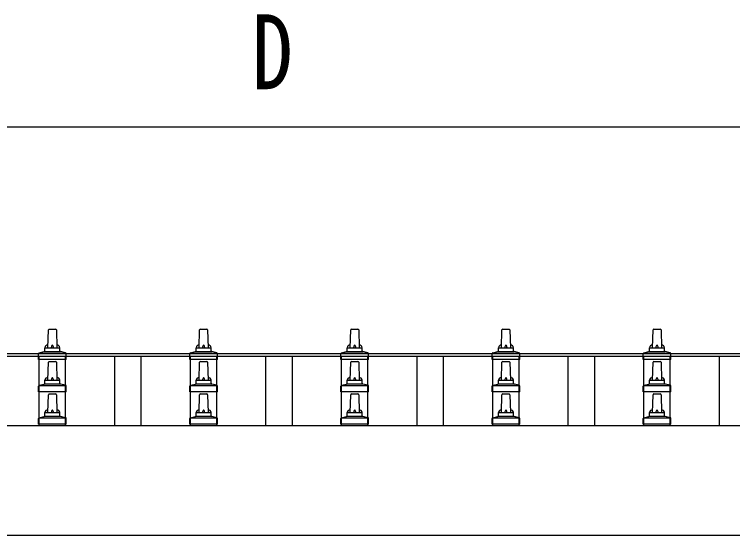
# Model space of a CAD drawing. Units: millimetres, scale not verified. Extents: x -12615 to 12615, y -8910 to 8910.
# Drawn here: x -9679 to -8728, y -1004 to -315 of the extents above; entities that cross this region are included whole.
import ezdxf
from ezdxf.enums import TextEntityAlignment as Align

# ---------------------------------------------------------------- set-up
doc = ezdxf.new("R2010")
doc.units = ezdxf.units.MM
doc.header["$LTSCALE"] = 40
for name, color, linetype in [('0-5_YKK_13', 4, 'Continuous'), ('0-6_YKK_A1', 4, 'Continuous'), ('0-7_YKK_D', 6, 'Continuous')]:
    doc.layers.add(name, color=color, linetype=linetype)
doc.styles.add('ＭＳ ゴシック', font='')
doc.styles.get('ＭＳ ゴシック').set_extended_font_data('MS Gothic')

msp = doc.modelspace()

# ---------------------------------------------------------------- linework, layer by layer
at = {"layer": '0-5_YKK_13'}
for p, q in [((-9632.71, -730.9), (-9624.17, -730.9)), ((-9432.71, -730.9), (-9424.17, -730.9)), ((-9232.71, -730.9), (-9224.17, -730.9)), ((-9032.71, -730.9), (-9024.17, -730.9)), ((-8832.71, -730.9), (-8824.17, -730.9)), ((-9634.44, -755.4), (-9633.71, -731.87)), ((-9623.17, -731.87), (-9622.44, -755.4)), ((-9434.44, -755.4), (-9433.71, -731.87)), ((-9423.17, -731.87), (-9422.44, -755.4)), ((-9234.44, -755.4), (-9233.71, -731.87)), ((-9223.17, -731.87), (-9222.44, -755.4)), ((-9034.44, -755.4), (-9033.71, -731.87)), ((-9023.17, -731.87), (-9022.44, -755.4)), ((-8834.44, -755.4), (-8833.71, -731.87)), ((-8823.17, -731.87), (-8822.44, -755.4)), ((-9638.44, -759.61), (-9638.44, -755.4)), ((-9637.44, -755.4), (-9619.44, -755.4)), ((-9618.44, -759.61), (-9618.44, -755.4)), ((-9438.44, -759.61), (-9438.44, -755.4)), ((-9437.44, -755.4), (-9419.44, -755.4)), ((-9418.44, -759.61), (-9418.44, -755.4)), ((-9238.44, -759.61), (-9238.44, -755.4)), ((-9237.44, -755.4), (-9219.44, -755.4)), ((-9218.44, -759.61), (-9218.44, -755.4)), ((-9038.44, -759.61), (-9038.44, -755.4)), ((-9037.44, -755.4), (-9019.44, -755.4)), ((-9018.44, -759.61), (-9018.44, -755.4)), ((-8838.44, -759.61), (-8838.44, -755.4)), ((-8837.44, -755.4), (-8819.44, -755.4)), ((-8818.44, -759.61), (-8818.44, -755.4)), ((-9646.69, -770.9), (-9646.69, -763.18)), ((-9646.31, -762.4), (-9610.57, -762.4)), ((-9645.93, -762.21), (-9639.2, -760.58)), ((-9638.82, -760.4), (-9618.06, -760.4)), ((-9610.95, -762.21), (-9617.68, -760.58)), ((-9610.19, -770.9), (-9610.19, -763.18)), ((-9446.69, -770.9), (-9446.69, -763.18)), ((-9446.31, -762.4), (-9410.57, -762.4)), ((-9445.93, -762.21), (-9439.2, -760.58)), ((-9438.82, -760.4), (-9418.06, -760.4)), ((-9410.95, -762.21), (-9417.68, -760.58)), ((-9410.19, -770.9), (-9410.19, -763.18)), ((-9246.69, -770.9), (-9246.69, -763.18)), ((-9246.31, -762.4), (-9210.57, -762.4)), ((-9245.93, -762.21), (-9239.2, -760.58)), ((-9238.82, -760.4), (-9218.06, -760.4)), ((-9210.95, -762.21), (-9217.68, -760.58)), ((-9210.19, -770.9), (-9210.19, -763.18)), ((-9046.69, -770.9), (-9046.69, -763.18)), ((-9046.31, -762.4), (-9010.57, -762.4)), ((-9045.93, -762.21), (-9039.2, -760.58)), ((-9038.82, -760.4), (-9018.06, -760.4)), ((-9010.95, -762.21), (-9017.68, -760.58)), ((-9010.19, -770.9), (-9010.19, -763.18)), ((-8846.69, -770.9), (-8846.69, -763.18)), ((-8846.31, -762.4), (-8810.57, -762.4)), ((-8845.93, -762.21), (-8839.2, -760.58)), ((-8838.82, -760.4), (-8818.06, -760.4)), ((-8810.95, -762.21), (-8817.68, -760.58)), ((-8810.19, -770.9), (-8810.19, -763.18)), ((-9610.19, -770.9), (-9646.69, -770.9)), ((-9634.44, -798.25), (-9633.71, -774.73)), ((-9632.71, -773.75), (-9624.17, -773.75)), ((-9623.17, -774.73), (-9622.44, -798.25)), ((-9410.19, -770.9), (-9446.69, -770.9)), ((-9434.44, -798.25), (-9433.71, -774.73)), ((-9432.71, -773.75), (-9424.17, -773.75)), ((-9423.17, -774.73), (-9422.44, -798.25)), ((-9210.19, -770.9), (-9246.69, -770.9)), ((-9234.44, -798.25), (-9233.71, -774.73)), ((-9232.71, -773.75), (-9224.17, -773.75)), ((-9223.17, -774.73), (-9222.44, -798.25)), ((-9010.19, -770.9), (-9046.69, -770.9)), ((-9034.44, -798.25), (-9033.71, -774.73)), ((-9032.71, -773.75), (-9024.17, -773.75)), ((-9023.17, -774.73), (-9022.44, -798.25)), ((-8810.19, -770.9), (-8846.69, -770.9)), ((-8834.44, -798.25), (-8833.71, -774.73)), ((-8832.71, -773.75), (-8824.17, -773.75)), ((-8823.17, -774.73), (-8822.44, -798.25)), ((-9638.44, -802.47), (-9638.44, -798.25)), ((-9637.44, -798.25), (-9619.44, -798.25)), ((-9618.44, -802.47), (-9618.44, -798.25)), ((-9438.44, -802.47), (-9438.44, -798.25)), ((-9437.44, -798.25), (-9419.44, -798.25)), ((-9418.44, -802.47), (-9418.44, -798.25)), ((-9238.44, -802.47), (-9238.44, -798.25)), ((-9237.44, -798.25), (-9219.44, -798.25)), ((-9218.44, -802.47), (-9218.44, -798.25)), ((-9038.44, -802.47), (-9038.44, -798.25)), ((-9037.44, -798.25), (-9019.44, -798.25)), ((-9018.44, -802.47), (-9018.44, -798.25)), ((-8838.44, -802.47), (-8838.44, -798.25)), ((-8837.44, -798.25), (-8819.44, -798.25)), ((-8818.44, -802.47), (-8818.44, -798.25)), ((-9646.69, -813.75), (-9646.69, -806.04)), ((-9646.31, -805.25), (-9610.57, -805.25)), ((-9645.93, -805.07), (-9639.2, -803.44)), ((-9638.82, -803.25), (-9618.06, -803.25)), ((-9610.95, -805.07), (-9617.68, -803.44)), ((-9610.19, -813.75), (-9610.19, -806.04)), ((-9446.69, -813.75), (-9446.69, -806.04)), ((-9446.31, -805.25), (-9410.57, -805.25)), ((-9445.93, -805.07), (-9439.2, -803.44)), ((-9438.82, -803.25), (-9418.06, -803.25)), ((-9410.95, -805.07), (-9417.68, -803.44)), ((-9410.19, -813.75), (-9410.19, -806.04)), ((-9246.69, -813.75), (-9246.69, -806.04)), ((-9246.31, -805.25), (-9210.57, -805.25)), ((-9245.93, -805.07), (-9239.2, -803.44)), ((-9238.82, -803.25), (-9218.06, -803.25)), ((-9210.95, -805.07), (-9217.68, -803.44)), ((-9210.19, -813.75), (-9210.19, -806.04)), ((-9046.69, -813.75), (-9046.69, -806.04)), ((-9046.31, -805.25), (-9010.57, -805.25)), ((-9045.93, -805.07), (-9039.2, -803.44)), ((-9038.82, -803.25), (-9018.06, -803.25)), ((-9010.95, -805.07), (-9017.68, -803.44)), ((-9010.19, -813.75), (-9010.19, -806.04)), ((-8846.69, -813.75), (-8846.69, -806.04)), ((-8846.31, -805.25), (-8810.57, -805.25)), ((-8845.93, -805.07), (-8839.2, -803.44)), ((-8838.82, -803.25), (-8818.06, -803.25)), ((-8810.95, -805.07), (-8817.68, -803.44)), ((-8810.19, -813.75), (-8810.19, -806.04)), ((-9610.19, -813.75), (-9646.69, -813.75)), ((-9632.71, -816.61), (-9624.17, -816.61)), ((-9410.19, -813.75), (-9446.69, -813.75)), ((-9432.71, -816.61), (-9424.17, -816.61)), ((-9210.19, -813.75), (-9246.69, -813.75)), ((-9232.71, -816.61), (-9224.17, -816.61)), ((-9010.19, -813.75), (-9046.69, -813.75)), ((-9032.71, -816.61), (-9024.17, -816.61)), ((-8810.19, -813.75), (-8846.69, -813.75)), ((-8832.71, -816.61), (-8824.17, -816.61)), ((-9634.44, -841.11), (-9633.71, -817.59)), ((-9623.17, -817.59), (-9622.44, -841.11)), ((-9434.44, -841.11), (-9433.71, -817.59)), ((-9423.17, -817.59), (-9422.44, -841.11)), ((-9234.44, -841.11), (-9233.71, -817.59)), ((-9223.17, -817.59), (-9222.44, -841.11)), ((-9034.44, -841.11), (-9033.71, -817.59)), ((-9023.17, -817.59), (-9022.44, -841.11)), ((-8834.44, -841.11), (-8833.71, -817.59)), ((-8823.17, -817.59), (-8822.44, -841.11)), ((-9638.44, -845.32), (-9638.44, -841.11)), ((-9637.44, -841.11), (-9619.44, -841.11)), ((-9618.44, -845.32), (-9618.44, -841.11)), ((-9438.44, -845.32), (-9438.44, -841.11)), ((-9437.44, -841.11), (-9419.44, -841.11)), ((-9418.44, -845.32), (-9418.44, -841.11)), ((-9238.44, -845.32), (-9238.44, -841.11)), ((-9237.44, -841.11), (-9219.44, -841.11)), ((-9218.44, -845.32), (-9218.44, -841.11)), ((-9038.44, -845.32), (-9038.44, -841.11)), ((-9037.44, -841.11), (-9019.44, -841.11)), ((-9018.44, -845.32), (-9018.44, -841.11)), ((-8838.44, -845.32), (-8838.44, -841.11)), ((-8837.44, -841.11), (-8819.44, -841.11)), ((-8818.44, -845.32), (-8818.44, -841.11)), ((-9646.69, -856.61), (-9646.69, -848.9)), ((-9646.31, -848.11), (-9610.57, -848.11)), ((-9645.93, -847.92), (-9639.2, -846.29)), ((-9638.82, -846.11), (-9618.06, -846.11)), ((-9610.95, -847.92), (-9617.68, -846.29)), ((-9610.19, -856.61), (-9610.19, -848.9)), ((-9446.69, -856.61), (-9446.69, -848.9)), ((-9446.31, -848.11), (-9410.57, -848.11)), ((-9445.93, -847.92), (-9439.2, -846.29)), ((-9438.82, -846.11), (-9418.06, -846.11)), ((-9410.95, -847.92), (-9417.68, -846.29)), ((-9410.19, -856.61), (-9410.19, -848.9)), ((-9246.69, -856.61), (-9246.69, -848.9)), ((-9246.31, -848.11), (-9210.57, -848.11)), ((-9245.93, -847.92), (-9239.2, -846.29)), ((-9238.82, -846.11), (-9218.06, -846.11)), ((-9210.95, -847.92), (-9217.68, -846.29)), ((-9210.19, -856.61), (-9210.19, -848.9)), ((-9046.69, -856.61), (-9046.69, -848.9)), ((-9046.31, -848.11), (-9010.57, -848.11)), ((-9045.93, -847.92), (-9039.2, -846.29)), ((-9038.82, -846.11), (-9018.06, -846.11)), ((-9010.95, -847.92), (-9017.68, -846.29)), ((-9010.19, -856.61), (-9010.19, -848.9)), ((-8846.69, -856.61), (-8846.69, -848.9)), ((-8846.31, -848.11), (-8810.57, -848.11)), ((-8845.93, -847.92), (-8839.2, -846.29)), ((-8838.82, -846.11), (-8818.06, -846.11)), ((-8810.95, -847.92), (-8817.68, -846.29)), ((-8810.19, -856.61), (-8810.19, -848.9)), ((-9610.19, -856.61), (-9646.69, -856.61)), ((-9410.19, -856.61), (-9446.69, -856.61)), ((-9210.19, -856.61), (-9246.69, -856.61)), ((-9010.19, -856.61), (-9046.69, -856.61)), ((-8810.19, -856.61), (-8846.69, -856.61))]:
    msp.add_line(p, q, dxfattribs=at)
for centre, radius, start, end in [((-9632.71, -731.9), 1, 90, 178.60509), ((-9624.17, -731.9), 1, 1.39491, 90), ((-9432.71, -731.9), 1, 90, 178.60509), ((-9424.17, -731.9), 1, 1.39491, 90), ((-9232.71, -731.9), 1, 90, 178.60509), ((-9224.17, -731.9), 1, 1.39491, 90), ((-9032.71, -731.9), 1, 90, 178.60509), ((-9024.17, -731.9), 1, 1.39491, 90), ((-8832.71, -731.9), 1, 90, 178.60509), ((-8824.17, -731.9), 1, 1.39491, 90), ((-9639.44, -759.61), 1, 283.62699, 0), ((-9634.36, -756.03), 4.13, 90, 171.17633), ((-9637.44, -756.4), 1, 90, 180), ((-9625.11, -755.4), 4.83, 133.60282, 180), ((-9631.77, -755.4), 4.83, 0, 46.39718), ((-9622.53, -756.03), 4.13, 8.82367, 90), ((-9619.44, -756.4), 1, 0, 90), ((-9617.44, -759.61), 1, 180, 256.37301), ((-9439.44, -759.61), 1, 283.62699, 0), ((-9434.36, -756.03), 4.13, 90, 171.17633), ((-9437.44, -756.4), 1, 90, 180), ((-9425.11, -755.4), 4.83, 133.60282, 180), ((-9431.77, -755.4), 4.83, 0, 46.39718), ((-9422.53, -756.03), 4.13, 8.82367, 90), ((-9419.44, -756.4), 1, 0, 90), ((-9417.44, -759.61), 1, 180, 256.37301), ((-9239.44, -759.61), 1, 283.62699, 0), ((-9234.36, -756.03), 4.13, 90, 171.17633), ((-9237.44, -756.4), 1, 90, 180), ((-9225.11, -755.4), 4.83, 133.60282, 180), ((-9231.77, -755.4), 4.83, 0, 46.39718), ((-9222.53, -756.03), 4.13, 8.82367, 90), ((-9219.44, -756.4), 1, 0, 90), ((-9217.44, -759.61), 1, 180, 256.37301), ((-9039.44, -759.61), 1, 283.62699, 0), ((-9034.36, -756.03), 4.13, 90, 171.17633), ((-9037.44, -756.4), 1, 90, 180), ((-9025.11, -755.4), 4.83, 133.60282, 180), ((-9031.77, -755.4), 4.83, 0, 46.39718), ((-9022.53, -756.03), 4.13, 8.82367, 90), ((-9019.44, -756.4), 1, 0, 90), ((-9017.44, -759.61), 1, 180, 256.37301), ((-8839.44, -759.61), 1, 283.62699, 0), ((-8834.36, -756.03), 4.13, 90, 171.17633), ((-8837.44, -756.4), 1, 90, 180), ((-8825.11, -755.4), 4.83, 133.60282, 180), ((-8831.77, -755.4), 4.83, 0, 46.39718), ((-8822.53, -756.03), 4.13, 8.82367, 90), ((-8819.44, -756.4), 1, 0, 90), ((-8817.44, -759.61), 1, 180, 256.37301), ((-9645.69, -763.18), 1, 103.62699, 180), ((-9611.19, -763.18), 1, 0, 76.37301), ((-9445.69, -763.18), 1, 103.62699, 180), ((-9411.19, -763.18), 1, 0, 76.37301), ((-9245.69, -763.18), 1, 103.62699, 180), ((-9211.19, -763.18), 1, 0, 76.37301), ((-9045.69, -763.18), 1, 103.62699, 180), ((-9011.19, -763.18), 1, 0, 76.37301), ((-8845.69, -763.18), 1, 103.62699, 180), ((-8811.19, -763.18), 1, 0, 76.37301), ((-9632.71, -774.75), 1, 90, 178.60509), ((-9624.17, -774.75), 1, 1.39491, 90), ((-9432.71, -774.75), 1, 90, 178.60509), ((-9424.17, -774.75), 1, 1.39491, 90), ((-9232.71, -774.75), 1, 90, 178.60509), ((-9224.17, -774.75), 1, 1.39491, 90), ((-9032.71, -774.75), 1, 90, 178.60509), ((-9024.17, -774.75), 1, 1.39491, 90), ((-8832.71, -774.75), 1, 90, 178.60509), ((-8824.17, -774.75), 1, 1.39491, 90), ((-9634.36, -798.89), 4.13, 90, 171.17633), ((-9637.44, -799.25), 1, 90, 180), ((-9625.11, -798.25), 4.83, 133.60282, 180), ((-9631.77, -798.25), 4.83, 0, 46.39718), ((-9622.53, -798.89), 4.13, 8.82367, 90), ((-9619.44, -799.25), 1, 0, 90), ((-9434.36, -798.89), 4.13, 90, 171.17633), ((-9437.44, -799.25), 1, 90, 180), ((-9425.11, -798.25), 4.83, 133.60282, 180), ((-9431.77, -798.25), 4.83, 0, 46.39718), ((-9422.53, -798.89), 4.13, 8.82367, 90), ((-9419.44, -799.25), 1, 0, 90), ((-9234.36, -798.89), 4.13, 90, 171.17633), ((-9237.44, -799.25), 1, 90, 180), ((-9225.11, -798.25), 4.83, 133.60282, 180), ((-9231.77, -798.25), 4.83, 0, 46.39718), ((-9222.53, -798.89), 4.13, 8.82367, 90), ((-9219.44, -799.25), 1, 0, 90), ((-9034.36, -798.89), 4.13, 90, 171.17633), ((-9037.44, -799.25), 1, 90, 180), ((-9025.11, -798.25), 4.83, 133.60282, 180), ((-9031.77, -798.25), 4.83, 0, 46.39718), ((-9022.53, -798.89), 4.13, 8.82367, 90), ((-9019.44, -799.25), 1, 0, 90), ((-8834.36, -798.89), 4.13, 90, 171.17633), ((-8837.44, -799.25), 1, 90, 180), ((-8825.11, -798.25), 4.83, 133.60282, 180), ((-8831.77, -798.25), 4.83, 0, 46.39718), ((-8822.53, -798.89), 4.13, 8.82367, 90), ((-8819.44, -799.25), 1, 0, 90), ((-9645.69, -806.04), 1, 103.62699, 180), ((-9639.44, -802.47), 1, 283.62699, 0), ((-9617.44, -802.47), 1, 180, 256.37301), ((-9611.19, -806.04), 1, 0, 76.37301), ((-9445.69, -806.04), 1, 103.62699, 180), ((-9439.44, -802.47), 1, 283.62699, 0), ((-9417.44, -802.47), 1, 180, 256.37301), ((-9411.19, -806.04), 1, 0, 76.37301), ((-9245.69, -806.04), 1, 103.62699, 180), ((-9239.44, -802.47), 1, 283.62699, 0), ((-9217.44, -802.47), 1, 180, 256.37301), ((-9211.19, -806.04), 1, 0, 76.37301), ((-9045.69, -806.04), 1, 103.62699, 180), ((-9039.44, -802.47), 1, 283.62699, 0), ((-9017.44, -802.47), 1, 180, 256.37301), ((-9011.19, -806.04), 1, 0, 76.37301), ((-8845.69, -806.04), 1, 103.62699, 180), ((-8839.44, -802.47), 1, 283.62699, 0), ((-8817.44, -802.47), 1, 180, 256.37301), ((-8811.19, -806.04), 1, 0, 76.37301), ((-9632.71, -817.61), 1, 90, 178.60509), ((-9624.17, -817.61), 1, 1.39491, 90), ((-9432.71, -817.61), 1, 90, 178.60509), ((-9424.17, -817.61), 1, 1.39491, 90), ((-9232.71, -817.61), 1, 90, 178.60509), ((-9224.17, -817.61), 1, 1.39491, 90), ((-9032.71, -817.61), 1, 90, 178.60509), ((-9024.17, -817.61), 1, 1.39491, 90), ((-8832.71, -817.61), 1, 90, 178.60509), ((-8824.17, -817.61), 1, 1.39491, 90), ((-9639.44, -845.32), 1, 283.62699, 0), ((-9634.36, -841.74), 4.13, 90, 171.17633), ((-9637.44, -842.11), 1, 90, 180), ((-9625.11, -841.11), 4.83, 133.60282, 180), ((-9631.77, -841.11), 4.83, 0, 46.39718), ((-9622.53, -841.74), 4.13, 8.82367, 90), ((-9619.44, -842.11), 1, 0, 90), ((-9617.44, -845.32), 1, 180, 256.37301), ((-9439.44, -845.32), 1, 283.62699, 0), ((-9434.36, -841.74), 4.13, 90, 171.17633), ((-9437.44, -842.11), 1, 90, 180), ((-9425.11, -841.11), 4.83, 133.60282, 180), ((-9431.77, -841.11), 4.83, 0, 46.39718), ((-9422.53, -841.74), 4.13, 8.82367, 90), ((-9419.44, -842.11), 1, 0, 90), ((-9417.44, -845.32), 1, 180, 256.37301), ((-9239.44, -845.32), 1, 283.62699, 0), ((-9234.36, -841.74), 4.13, 90, 171.17633), ((-9237.44, -842.11), 1, 90, 180), ((-9225.11, -841.11), 4.83, 133.60282, 180), ((-9231.77, -841.11), 4.83, 0, 46.39718), ((-9222.53, -841.74), 4.13, 8.82367, 90), ((-9219.44, -842.11), 1, 0, 90), ((-9217.44, -845.32), 1, 180, 256.37301), ((-9039.44, -845.32), 1, 283.62699, 0), ((-9034.36, -841.74), 4.13, 90, 171.17633), ((-9037.44, -842.11), 1, 90, 180), ((-9025.11, -841.11), 4.83, 133.60282, 180), ((-9031.77, -841.11), 4.83, 0, 46.39718), ((-9022.53, -841.74), 4.13, 8.82367, 90), ((-9019.44, -842.11), 1, 0, 90), ((-9017.44, -845.32), 1, 180, 256.37301), ((-8839.44, -845.32), 1, 283.62699, 0), ((-8834.36, -841.74), 4.13, 90, 171.17633), ((-8837.44, -842.11), 1, 90, 180), ((-8825.11, -841.11), 4.83, 133.60282, 180), ((-8831.77, -841.11), 4.83, 0, 46.39718), ((-8822.53, -841.74), 4.13, 8.82367, 90), ((-8819.44, -842.11), 1, 0, 90), ((-8817.44, -845.32), 1, 180, 256.37301), ((-9645.69, -848.9), 1, 103.62699, 180), ((-9611.19, -848.9), 1, 0, 76.37301), ((-9445.69, -848.9), 1, 103.62699, 180), ((-9411.19, -848.9), 1, 0, 76.37301), ((-9245.69, -848.9), 1, 103.62699, 180), ((-9211.19, -848.9), 1, 0, 76.37301), ((-9045.69, -848.9), 1, 103.62699, 180), ((-9011.19, -848.9), 1, 0, 76.37301), ((-8845.69, -848.9), 1, 103.62699, 180), ((-8811.19, -848.9), 1, 0, 76.37301)]:
    msp.add_arc(centre, radius, start, end, dxfattribs=at)
at = {"layer": '0-6_YKK_A1'}
for p, q in [((-10851.44, -763.19), (-7805.44, -763.19)), ((-10851.44, -766.78), (-7805.44, -766.78)), ((-9645.94, -858.2), (-9645.94, -766.78)), ((-9610.94, -858.2), (-9610.94, -766.78)), ((-9545.94, -858.2), (-9545.94, -766.78)), ((-9510.94, -858.2), (-9510.94, -766.78)), ((-9445.94, -858.2), (-9445.94, -766.78)), ((-9410.94, -858.2), (-9410.94, -766.78)), ((-9345.94, -858.2), (-9345.94, -766.78)), ((-9310.94, -858.2), (-9310.94, -766.78)), ((-9245.94, -858.2), (-9245.94, -766.78)), ((-9210.94, -858.2), (-9210.94, -766.78)), ((-9145.94, -858.2), (-9145.94, -766.78)), ((-9110.94, -858.2), (-9110.94, -766.78)), ((-9045.94, -858.2), (-9045.94, -766.78)), ((-9010.94, -858.2), (-9010.94, -766.78)), ((-8945.94, -858.2), (-8945.94, -766.78)), ((-8910.94, -858.2), (-8910.94, -766.78)), ((-8845.94, -858.2), (-8845.94, -766.78)), ((-8810.94, -858.2), (-8810.94, -766.78)), ((-8745.94, -858.2), (-8745.94, -766.78)), ((-10846.74, -858.27), (-7810.14, -858.27)), ((-7810.14, -1003.93), (-10846.74, -1003.93))]:
    msp.add_line(p, q, dxfattribs=at)
at = {"layer": '0-7_YKK_D'}
msp.add_line((-10713.44, -463.19), (-7943.44, -463.19), dxfattribs=at)

# ---------------------------------------------------------------- texts
at = {"layer": '0-7_YKK_D', "style": 'ＭＳ ゴシック', "width": 0.8}
msp.add_text('D', height=98.97, dxfattribs=at).set_placement((-9364.44, -443.19), align=Align.BOTTOM_LEFT)

doc.saveas('drawing.dxf')
